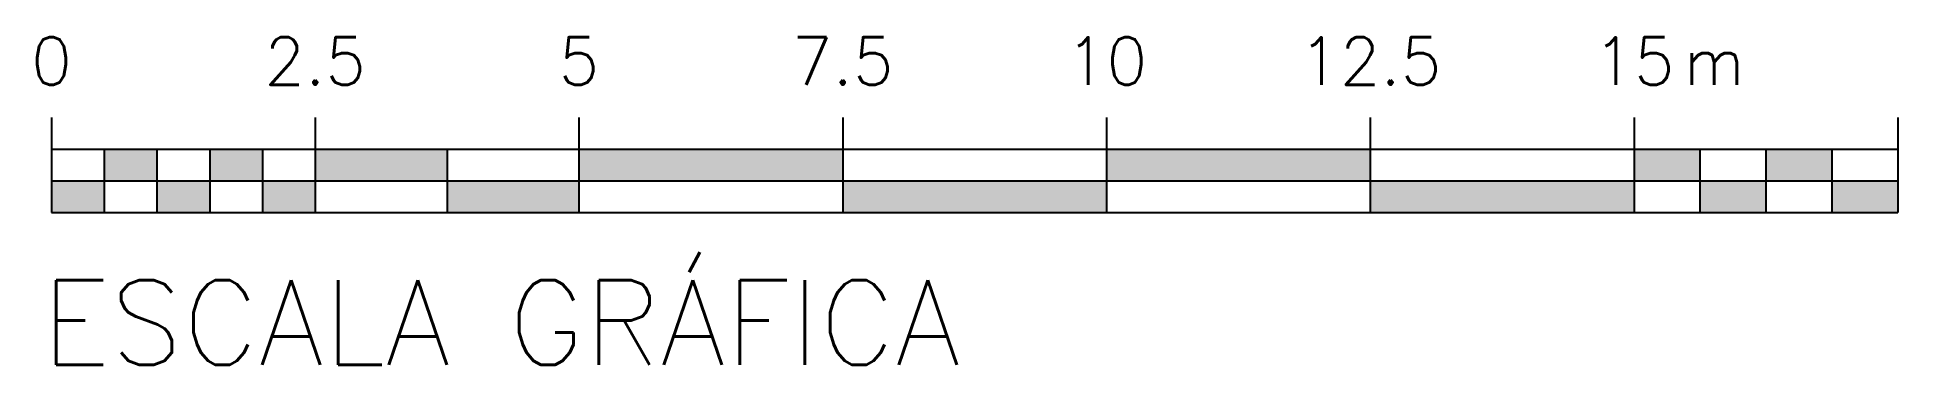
# Model space of a CAD drawing. Header units: millimetres. Extents: x 138.5 to 156.1, y 134.7 to 137.8.
import ezdxf
from ezdxf.enums import TextEntityAlignment as Align

# ---------------------------------------------------------------- set-up
doc = ezdxf.new("R2010")
doc.units = ezdxf.units.MM
doc.header["$LTSCALE"] = 0.02
doc.layers.add('1-Escalas_Gráficas', color=1, linetype='Continuous')
doc.styles.add('r60', font='romans.shx')
doc.styles.add('r80', font='romans.shx')

msp = doc.modelspace()

# ---------------------------------------------------------------- hatches: boundary and pattern name
at = {"layer": '1-Escalas_Gráficas'}
h = msp.add_hatch(color=256, dxfattribs=at)
h.paths.add_polyline_path([(139.104, 136.406), (138.604, 136.406), (138.604, 136.106), (139.104, 136.106)])
h.paths.add_polyline_path([(139.604, 136.706), (139.104, 136.706), (139.104, 136.406), (139.604, 136.406)])
h.paths.add_polyline_path([(140.104, 136.406), (139.604, 136.406), (139.604, 136.106), (140.104, 136.106)])
h.paths.add_polyline_path([(140.604, 136.706), (140.104, 136.706), (140.104, 136.406), (140.604, 136.406)])
h.paths.add_polyline_path([(141.104, 136.406), (140.604, 136.406), (140.604, 136.106), (141.104, 136.106)])
h.paths.add_polyline_path([(142.354, 136.706), (141.104, 136.706), (141.104, 136.406), (142.354, 136.406)])
h.paths.add_polyline_path([(143.604, 136.406), (142.354, 136.406), (142.354, 136.106), (143.604, 136.106)])
h.paths.add_polyline_path([(146.104, 136.706), (143.604, 136.706), (143.604, 136.406), (146.104, 136.406)])
h.paths.add_polyline_path([(148.604, 136.406), (146.104, 136.406), (146.104, 136.106), (148.604, 136.106)])
h.paths.add_polyline_path([(151.104, 136.706), (148.604, 136.706), (148.604, 136.406), (151.104, 136.406)])
h.paths.add_polyline_path([(153.604, 136.406), (151.104, 136.406), (151.104, 136.106), (153.604, 136.106)])
h.paths.add_polyline_path([(154.229, 136.706), (153.604, 136.706), (153.604, 136.406), (154.229, 136.406)])
h.paths.add_polyline_path([(154.854, 136.406), (154.229, 136.406), (154.229, 136.106), (154.854, 136.106)])
h.paths.add_polyline_path([(155.479, 136.706), (154.854, 136.706), (154.854, 136.406), (155.479, 136.406)])
h.paths.add_polyline_path([(156.104, 136.406), (155.479, 136.406), (155.479, 136.106), (156.104, 136.106)])

# ---------------------------------------------------------------- linework, layer by layer
for p, q in [((138.604, 137.006), (138.604, 136.706)), ((141.104, 137.006), (141.104, 136.106)), ((143.604, 137.006), (143.604, 136.106)), ((146.104, 137.006), (146.104, 136.106)), ((148.604, 137.006), (148.604, 136.106)), ((151.104, 137.006), (151.104, 136.106)), ((153.604, 137.006), (153.604, 136.106)), ((156.104, 137.006), (156.104, 136.106)), ((138.604, 136.706), (138.604, 136.106)), ((138.604, 136.706), (156.104, 136.706)), ((139.104, 136.706), (139.104, 136.106)), ((139.604, 136.706), (139.604, 136.106)), ((140.104, 136.706), (140.104, 136.106)), ((140.604, 136.706), (140.604, 136.106)), ((142.354, 136.706), (142.354, 136.106)), ((154.229, 136.706), (154.229, 136.106)), ((154.854, 136.706), (154.854, 136.106)), ((155.479, 136.706), (155.479, 136.106)), ((138.604, 136.406), (156.104, 136.406)), ((138.604, 136.106), (156.104, 136.106))]:
    msp.add_line(p, q, dxfattribs=at)

# ---------------------------------------------------------------- texts
at = {"layer": '1-Escalas_Gráficas', "color": 2, "style": 'r60'}
for s, p in [('0', (138.604, 137.317)), ('2.5', (141.104, 137.317)), ('5', (143.604, 137.317)), ('7.5', (146.104, 137.317)), ('10', (148.604, 137.317)), ('12.5', (151.104, 137.317)), ('15', (153.604, 137.317)), ('m', (154.365, 137.317))]:
    msp.add_text(s, height=0.45, dxfattribs=at).set_placement(p, align=Align.CENTER)
at = {"layer": '1-Escalas_Gráficas', "color": 2, "style": 'r80'}
msp.add_text('ESCALA GRÁFICA', height=0.8, dxfattribs=at).set_placement((138.511, 134.665))

doc.saveas('drawing.dxf')
